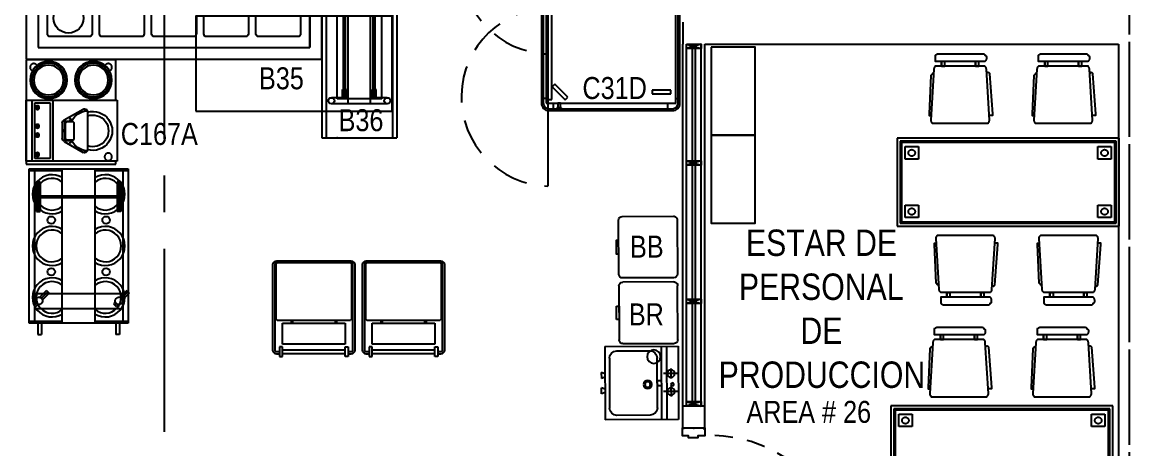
# Model space of a CAD drawing. Extents: x -28 to 149, y -33 to 76.
# Drawn here: x 39.03 to 46.62, y 19.55 to 22.46 of the extents above; entities that cross this region are included whole.
import ezdxf

# ---------------------------------------------------------------- set-up
doc = ezdxf.new("R2010")
doc.units = 0
for name, pattern in [('CENTER', [2, 1.25, -0.25, 0.25, -0.25]), ('DASHDOT', [1, 0.5, -0.25, 0, -0.25]), ('DASHDOT2', [12.7, 6.35, -3.175, 0, -3.175]), ('HIDDEN', [0.375, 0.25, -0.125]), ('HIDDEN2', [0.1875, 0.125, -0.0625])]:
    doc.linetypes.add(name, pattern=pattern)
for name, color, linetype in [('arq-ejes', 1, 'DASHDOT2'), ('arq-ejes-principales', 1, 'CENTER'), ('arq-equipamiento', 1, 'Continuous'), ('arq-hatch', 252, 'Continuous'), ('arq-mobiliario', 1, 'Continuous'), ('arq-paredes-liv', 3, 'Continuous'), ('arq-puertas', 2, 'Continuous'), ('arq-san', 1, 'Continuous'), ('arq-text-area', 3, 'Continuous'), ('arq-text-codigo', 1, 'Continuous'), ('arq-text-equipamiento', 2, 'Continuous'), ('arq-ventanas', 2, 'Continuous')]:
    doc.layers.add(name, color=color, linetype=linetype)
doc.layers.add('mv', color=191, linetype='Continuous', plot=False)
doc.styles.add('dape 2', font='ARIALN.TTF', dxfattribs={"height": 2.5})
doc.styles.add('SIM', font='SIMPLEX.SHX')

# ---------------------------------------------------------------- blocks, each defined once
blk = doc.blocks.new('C31D')
for p, q in [((-0.9445, 0.3821), (-0.9445, -0.3821)), ((-0.9318, 0.3821), (-0.9318, -0.3821)), ((-0.0286, 0.3821), (-0.9128, 0.3821)), ((-0.9128, 0.3821), (-0.9128, -0.3821)), ((-0.0508, 0.4329), (-0.8937, 0.4329)), ((-0.8398, 0.4202), (-0.8937, 0.4202)), ((-0.862, 0.4202), (-0.8683, 0.4202)), ((-0.862, 0.3821), (-0.862, 0.4202)), ((-0.8398, 0.4139), (-0.8398, 0.4234)), ((-0.8398, 0.4234), (-0.808, 0.4234)), ((-0.808, 0.4139), (-0.8398, 0.4139)), ((-0.8334, 0.3821), (-0.8334, 0.4139)), ((-0.8334, 0.4139), (-0.8144, 0.4139)), ((-0.8144, 0.3821), (-0.8334, 0.3821)), ((-0.8144, 0.4139), (-0.8144, 0.3821)), ((-0.808, 0.4234), (-0.808, 0.4139)), ((-0.0508, 0.4202), (-0.808, 0.4202)), ((-0.0826, 0.4202), (-0.0826, 0.3821)), ((-0.0826, 0.4202), (-0.0826, 0.4202)), ((-0.0292, 0.3902), (-0.0317, 0.414)), ((-0.0313, 0.4106), (-0.0212, 0.4117)), ((-0.0305, 0.4024), (-0.0124, 0.4043)), ((-0.0296, 0.3943), (-0.0195, 0.3953)), ((-0.0286, -0.3821), (-0.0286, 0.3821)), ((-0.0127, -0.3821), (-0.0127, 0.3821)), ((0, -0.3821), (0, 0.3821)), ((-0.9318, 0.3504), (-0.9128, 0.3504)), ((-0.8535, 0.3598), (-0.8714, 0.3418)), ((-0.8714, 0.3418), (-0.7816, 0.252)), ((-0.7637, 0.27), (-0.8535, 0.3598)), ((-0.0613, 0.3196), (-0.1883, 0.3196)), ((-0.1883, 0.3196), (-0.1883, 0.2942)), ((-0.0613, 0.2942), (-0.0613, 0.3196)), ((-0.0286, 0.3504), (-0.0127, 0.3504)), ((-0.8747, 0.2678), (-0.9001, 0.2678)), ((-0.9001, 0.2678), (-0.9001, -0.3567)), ((-0.8747, -0.3567), (-0.8747, 0.2678)), ((-0.7816, 0.252), (-0.7637, 0.27)), ((-0.1883, 0.2942), (-0.0613, 0.2942)), ((-0.8535, -0.252), (-0.8714, -0.27)), ((-0.8714, -0.27), (-0.7816, -0.3598)), ((-0.7637, -0.3418), (-0.8535, -0.252)), ((-0.0613, -0.2923), (-0.1883, -0.2923)), ((-0.1883, -0.2923), (-0.1883, -0.3177)), ((-0.0613, -0.3177), (-0.0613, -0.2923)), ((-0.9128, -0.3504), (-0.9318, -0.3504)), ((-0.9001, -0.3567), (-0.8747, -0.3567)), ((-0.9001, -0.3567), (-0.9001, -0.9473)), ((-0.7816, -0.3598), (-0.7637, -0.3418)), ((-0.1883, -0.3177), (-0.0613, -0.3177)), ((-0.0286, -0.3504), (-0.0127, -0.3504)), ((-0.9128, -0.3821), (-0.0286, -0.3821)), ((-0.8937, -0.4202), (-0.8398, -0.4202)), ((-0.8937, -0.4329), (-0.0508, -0.4329)), ((-0.862, -0.4202), (-0.862, -0.3821)), ((-0.808, -0.4139), (-0.8398, -0.4139)), ((-0.8398, -0.4139), (-0.8398, -0.4234)), ((-0.8398, -0.4234), (-0.808, -0.4234)), ((-0.8144, -0.3821), (-0.8334, -0.3821)), ((-0.8334, -0.3821), (-0.8334, -0.4139)), ((-0.8334, -0.4139), (-0.8144, -0.4139)), ((-0.8144, -0.4139), (-0.8144, -0.3821)), ((-0.808, -0.4234), (-0.808, -0.4139)), ((-0.808, -0.4202), (-0.0508, -0.4202)), ((-0.0826, -0.4202), (-0.0826, -0.3821))]:
    blk.add_line(p, q)
at = {"linetype": 'ByBlock'}
blk.add_line((-0.3779, 0.4329), (-0.4981, 0.4329), dxfattribs=at)
for centre, radius, start, end in [((-0.8937, 0.3821), 0.0508, 90, 180), ((-0.8937, 0.3821), 0.0381, 90, 180), ((-0.0491, 0.3553), 0.0447, 90.55829, 143.14798), ((-0.0508, 0.3821), 0.0508, 0, 90), ((-0.0508, 0.3821), 0.0381, 0, 90), ((-0.0419, 0.4009), 0.00768, 152.37204, 185.94581), ((-0.0419, 0.4009), 0.00768, 185.94581, 219.51957), ((-0.036, 0.3978), 0.0143, 127.9125, 152.37204), ((-0.0368, 0.4051), 0.0143, 219.51957, 243.97911), ((-0.0318, 0.3924), 0.0211, 110.4392, 127.9125), ((-0.0338, 0.4112), 0.0211, 243.97911, 261.45241), ((-0.0285, 0.3835), 0.0306, 95.94581, 110.4392), ((-0.0324, 0.4206), 0.0306, 261.45241, 275.94581), ((-0.8937, -0.3821), 0.0508, 180, 270), ((-0.8937, -0.3821), 0.0381, 180, 270), ((-0.0508, -0.3821), 0.0508, 270, 0), ((-0.0508, -0.3821), 0.0381, 270, 0)]:
    blk.add_arc(centre, radius, start, end)
at = {"linetype": 'HIDDEN'}
blk.add_arc((-0.8832, -0.3401), 0.6074, 89.19537, 268.40852, dxfattribs=at)
blk = doc.blocks.new('BB')
for points in [[(0.1842, 0), (-0.1842, 0)], [(-0.21, -0.0258), (-0.21, -0.3742)], [(0.21, -0.3742), (0.21, -0.0258)], [(-0.1842, -0.4), (0.1842, -0.4)]]:
    blk.add_lwpolyline(points)
blk.add_lwpolyline([(0.0452, -0.4), (0.0452, -0.4171), (-0.0452, -0.4171), (-0.0452, -0.4)], close=True)
for centre, start, end in [((0.1842, -0.0258), 0, 90), ((-0.1842, -0.0258), 90, 180), ((-0.1842, -0.3742), 180, 270), ((0.1842, -0.3742), 270, 0)]:
    blk.add_arc(centre, 0.0258, start, end)
blk = doc.blocks.new('BR')
for p, q in [((-0.21, -0.3742), (-0.21, -0.0258)), ((-0.1842, 0), (0.1842, 0)), ((0.21, -0.0258), (0.21, -0.3742)), ((0.1842, -0.4), (-0.1842, -0.4)), ((-0.0452, -0.4), (-0.0452, -0.4171)), ((0.0452, -0.4), (-0.0452, -0.4)), ((-0.0452, -0.4171), (0.0452, -0.4171)), ((0.0452, -0.4171), (0.0452, -0.4))]:
    blk.add_line(p, q)
for centre, start, end in [((-0.1842, -0.0258), 90, 180), ((0.1842, -0.0258), 0, 90), ((-0.1842, -0.3742), 180, 270), ((0.1842, -0.3742), 270, 0)]:
    blk.add_arc(centre, 0.0258, start, end)
blk = doc.blocks.new('B36')
for p, q in [((0, 4.8768), (0, 0)), ((0.5112, 4.8768), (0, 4.8768)), ((0.0286, 4.8768), (0.0286, 0)), ((0.4826, 4.8768), (0.4826, 0)), ((0.5112, 4.8768), (0.5112, 0)), ((0.1413, 4.6736), (0.3699, 4.6736)), ((0.1413, 4.6736), (0.1413, 4.6228)), ((0.3318, 4.699), (0.1794, 4.699)), ((0.3318, 4.699), (0.1794, 4.6228)), ((0.3318, 4.6228), (0.1794, 4.699)), ((0.1794, 4.699), (0.1794, 4.6228)), ((0.3318, 4.6228), (0.3318, 4.699)), ((0.3699, 4.6736), (0.3699, 4.6228)), ((0, 4.6228), (0.5112, 4.6228)), ((0.1413, 4.6228), (0.3699, 4.6228)), ((0.1032, 0.2667), (0.1032, 4.4577)), ((0.1032, 4.4577), (0.408, 4.4577)), ((0.1413, 4.3942), (0.1413, 4.445)), ((0.1413, 4.445), (0.1667, 4.445)), ((0.1476, 0.2911), (0.1476, 4.4323)), ((0.1603, 0.2911), (0.1603, 4.4323)), ((0.1667, 4.3942), (0.1667, 4.445)), ((0.3445, 4.3942), (0.3445, 4.445)), ((0.3445, 4.445), (0.3699, 4.445)), ((0.3508, 0.2911), (0.3508, 4.4323)), ((0.3635, 0.2911), (0.3635, 4.4323)), ((0.3699, 4.3942), (0.3699, 4.445)), ((0.408, 0.2667), (0.408, 4.4577)), ((0.1413, 4.3942), (0.1476, 4.3942)), ((0.1603, 4.3942), (0.1667, 4.3942)), ((0.3445, 4.3942), (0.3508, 4.3942)), ((0.3635, 4.3942), (0.3699, 4.3942)), ((0.2231, 4.2012), (0.2231, 3.8897)), ((0.2281, 4.2012), (0.2281, 3.8897)), ((0.2332, 4.2012), (0.2332, 3.8897)), ((0, 3.8608), (0.5112, 3.8608)), ((0.1794, 0.2334), (0.1794, 3.8608)), ((0.3318, 0.2334), (0.3318, 3.8608)), ((0, 3.5154), (0.5112, 3.5154)), ((0, 3.5128), (0.5112, 3.5128)), ((0, 3.5103), (0.5112, 3.5103)), ((0, 3.5077), (0.5112, 3.5077)), ((0, 3.5052), (0.5112, 3.5052)), ((0.0651, 2.967), (0.1794, 2.967)), ((0.3318, 2.967), (0.4461, 2.967)), ((0.0651, 2.9258), (0.1794, 2.9258)), ((0.3318, 2.9258), (0.4461, 2.9258)), ((0, 1.3741), (0.5112, 1.3741)), ((0, 1.3716), (0.5112, 1.3716)), ((0.5112, 1.3716), (0, 1.3716)), ((0, 1.3691), (0.5112, 1.3691)), ((0, 1.3665), (0.5112, 1.3665)), ((0, 1.364), (0.5112, 1.364)), ((0.0651, 1.2906), (0.1794, 1.2906)), ((0.0651, 1.2494), (0.1794, 1.2494)), ((0.3318, 1.2906), (0.4461, 1.2906)), ((0.3318, 1.2494), (0.4461, 1.2494)), ((0.1476, 0.3302), (0.1413, 0.3302)), ((0.1413, 0.2794), (0.1413, 0.3302)), ((0.1667, 0.3302), (0.1603, 0.3302)), ((0.1667, 0.2794), (0.1667, 0.3302)), ((0.3508, 0.3302), (0.3445, 0.3302)), ((0.3445, 0.2794), (0.3445, 0.3302)), ((0.3699, 0.3302), (0.3635, 0.3302)), ((0.3699, 0.2794), (0.3699, 0.3302)), ((0.1794, 0.2746), (0.0651, 0.2746)), ((0.4461, 0.2334), (0.0651, 0.2334)), ((0.408, 0.2667), (0.1032, 0.2667)), ((0.1667, 0.2794), (0.1413, 0.2794)), ((0.4461, 0.2746), (0.3318, 0.2746)), ((0.3699, 0.2794), (0.3445, 0.2794)), ((0, 0), (0.5112, 0))]:
    blk.add_line(p, q)
at = {"const_width": 0.00635}
for points in [[(0.5112, 4.8768), (0, 4.8768)], [(0, 4.8768), (0, 2.5908)], [(0.5112, 4.8768), (0.5112, 2.5908)], [(0.5112, 2.5908), (0, 2.5908)]]:
    blk.add_lwpolyline(points, dxfattribs=at)
for centre, radius in [((0.0143, 4.826), 0.0127), ((0.4969, 4.826), 0.0127), ((0.0651, 4.572), 0.0206), ((0.4461, 4.572), 0.0206), ((0.0651, 3.9116), 0.0206), ((0.4461, 3.9116), 0.0206), ((0.0143, 3.81), 0.0127), ((0.0651, 2.9464), 0.0206), ((0.4461, 2.9464), 0.0206), ((0.0143, 2.6416), 0.0127), ((0.4969, 2.6416), 0.0127), ((0.4969, 2.0828), 0.0127), ((0.0651, 1.27), 0.0206), ((0.4461, 1.27), 0.0206), ((0.0651, 0.254), 0.0206), ((0.4461, 0.254), 0.0206)]:
    blk.add_circle(centre, radius)
for centre, start, end in [((0.154, 4.4323), 0, 180), ((0.3572, 4.4323), 0, 180), ((0.154, 0.2911), 180, 0), ((0.3572, 0.2911), 180, 0)]:
    blk.add_arc(centre, 0.00635, start, end)
at = {"linetype": 'ByBlock'}
blk.add_point((0.1032, 0), dxfattribs=at)
blk.add_solid([(0.2516, 4.2012), (0.2047, 4.2012), (0.2281, 4.3418)])
at = {"style": 'SIM'}
for s, p in [('F.P.M.', (0.1701, 4.1104)), ('0 to 40 ', (0.2756, 4.1612))]:
    blk.add_text(s, height=0.04127, rotation=270, dxfattribs=at).set_placement(p)
blk = doc.blocks.new('B35dwg')
at = {"linetype": 'ByBlock'}
for p, q in [((0, -0.4102), (0, 0.4102)), ((0, 0.4102), (2.0142, 0.4102)), ((2.0142, 0.4102), (2.0142, -0.4102)), ((0.08, -0.3302), (0.08, 0.3302)), ((0.08, 0.3302), (1.9342, 0.3302)), ((1.9342, 0.3302), (1.9342, -0.3302)), ((1.9342, -0.3302), (0.08, -0.3302)), ((2.0142, -0.4102), (0, -0.4102))]:
    blk.add_line(p, q, dxfattribs=at)
for p, q in [((0.08, 0.3302), (1.9342, 0.3302)), ((0.08, -0.3302), (0.08, 0.3302)), ((1.9342, -0.3302), (1.9342, 0.3302)), ((0.1435, 0.2373), (0.1435, -0.2326)), ((0.4292, 0.2564), (0.1625, 0.2564)), ((0.4483, -0.2326), (0.4483, 0.2373)), ((0.4991, 0.2373), (0.4991, -0.2326)), ((0.7848, 0.2564), (0.5181, 0.2564)), ((0.8039, -0.2326), (0.8039, 0.2373)), ((0.8547, 0.2373), (0.8547, -0.2326)), ((1.1404, 0.2564), (0.8737, 0.2564)), ((1.1595, -0.2326), (1.1595, 0.2373)), ((1.2103, 0.2373), (1.2103, -0.2326)), ((1.496, 0.2564), (1.2293, 0.2564)), ((1.5151, -0.2326), (1.5151, 0.2373)), ((1.5659, 0.2373), (1.5659, -0.2326)), ((1.8516, 0.2564), (1.5849, 0.2564)), ((1.8707, -0.2326), (1.8707, 0.2373)), ((0.1625, -0.2516), (0.4292, -0.2516)), ((0.5181, -0.2516), (0.7848, -0.2516)), ((0.8737, -0.2516), (1.1404, -0.2516)), ((1.2293, -0.2516), (1.496, -0.2516)), ((1.5849, -0.2516), (1.8516, -0.2516)), ((0.08, -0.3302), (1.9342, -0.3302))]:
    blk.add_line(p, q)
for centre, start, end in [((0.1625, 0.2373), 90, 180), ((0.4292, 0.2373), 0, 90), ((0.5181, 0.2373), 90, 180), ((0.7848, 0.2373), 0, 90), ((0.8737, 0.2373), 90, 180), ((1.1404, 0.2373), 0, 90), ((1.2293, 0.2373), 90, 180), ((1.496, 0.2373), 0, 90), ((1.5849, 0.2373), 90, 180), ((1.8516, 0.2373), 0, 90), ((0.1625, -0.2326), 180, 270), ((0.4292, -0.2326), 270, 0), ((0.5181, -0.2326), 180, 270), ((0.7848, -0.2326), 270, 0), ((0.8737, -0.2326), 180, 270), ((1.1404, -0.2326), 270, 0), ((1.2293, -0.2326), 180, 270), ((1.496, -0.2326), 270, 0), ((1.5849, -0.2326), 180, 270), ((1.8516, -0.2326), 270, 0)]:
    blk.add_arc(centre, 0.019, start, end)
blk = doc.blocks.new('LAV.')
for p, q in [((-0.0206, 0.5), (0.4794, 0.5)), ((-0.0206, 0.5), (-0.0206, 0)), ((0.0594, 0.47), (0.3994, 0.47)), ((0.1656, 0.5), (0.1569, 0.5254)), ((0.1569, 0.5254), (0.1975, 0.5254)), ((0.1889, 0.5), (0.1975, 0.5254)), ((0.302, 0.5254), (0.2613, 0.5254)), ((0.27, 0.5), (0.2613, 0.5254)), ((0.2933, 0.5), (0.302, 0.5254)), ((0.4794, 0), (0.4794, 0.5)), ((0.0094, 0.42), (0.0094, 0.1943)), ((0.4494, 0.1943), (0.4494, 0.42)), ((0.4794, 0.1143), (-0.0206, 0.1143)), ((-0.0206, 0.081), (0.4794, 0.081)), ((0.0374, 0.1224), (0.0374, 0.1143)), ((0.3994, 0.1443), (0.0594, 0.1443)), ((0.0628, 0.1224), (0.0628, 0.1143)), ((0.1658, 0), (0.1658, 0.1016)), ((0.2128, 0.1381), (0.2128, 0.1143)), ((0.2461, 0.1381), (0.2461, 0.1143)), ((0.2883, 0), (0.2883, 0.1016)), ((0.1318, 0.0508), (0.1998, 0.0508)), ((0.2544, 0.0508), (0.3223, 0.0508)), ((-0.0206, 0), (0.4794, 0))]:
    blk.add_line(p, q)
for centre, radius in [((0.2397, 0.2097), 0.028), ((0.0501, 0.1667), 0.046), ((0.1658, 0.0508), 0.0254), ((0.2883, 0.0508), 0.0254), ((0.2397, 0.0416), 0.0102)]:
    blk.add_circle(centre, radius)
at = {"color": 251}
for radius in [0.0254, 0.0188]:
    blk.add_circle((0.2397, 0.2097), radius, dxfattribs=at)
for centre, radius, start, end in [((0.0594, 0.42), 0.05, 90, 180), ((0.3994, 0.42), 0.05, 0, 90), ((0.0594, 0.1943), 0.05, 180, 270), ((0.3994, 0.1943), 0.05, 270, 0), ((0.2294, 0.1195), 0.025, 48.2195, 131.7805)]:
    blk.add_arc(centre, radius, start, end)
blk = doc.blocks.new('C167A')
for p, q in [((0, 0.3556), (0.6096, 0.3556)), ((0, -0.3556), (0, 0.3556)), ((0.6191, 0.335), (0, 0.335)), ((0, 0.335), (0, -0.081)), ((0.04, 0.335), (0.04, -0.081)), ((0.1628, 0.3177), (0.0573, 0.3177)), ((0.0573, 0.3177), (0.0573, -0.0637)), ((0.1628, -0.0637), (0.1628, 0.3177)), ((0.1801, -0.081), (0.1801, 0.335)), ((0.6096, 0.356), (0.6096, 0.3353)), ((0.6096, 0.3556), (0.6096, 0.335)), ((0.6191, -0.081), (0.6191, 0.335)), ((0.258, 0.2006), (0.3881, 0.2749)), ((0.4166, -0.0024), (0.4166, 0.2584)), ((0.245, 0.0756), (0.245, 0.1784)), ((0.2609, 0.0676), (0.2609, 0.1885)), ((0.2672, 0.1948), (0.2985, 0.1948)), ((0.2582, 0.0533), (0.3883, -0.019)), ((0.2672, 0.0613), (0.2985, 0.0613)), ((0.2985, 0.0613), (0.2985, 0.0613)), ((0.0573, -0.0637), (0.1628, -0.0637)), ((0, -0.081), (0.6191, -0.081)), ((0.0508, -0.081), (0.0635, -0.081)), ((0.6096, -0.081), (0.6096, -0.3556)), ((0.6096, -0.3556), (0, -0.3556))]:
    blk.add_line(p, q)
at = {"color": 252, "const_width": 0.00794}
for points in [[(0.076, 0.2849, 1), (0.076, 0.2928, 1)], [(0.076, 0.1535, 1), (0.076, 0.1614, 1)], [(0.076, 0.0928, 1), (0.076, 0.1007, 1)], [(0.076, -0.0341, 1), (0.076, -0.0261, 1)]]:
    blk.add_lwpolyline(points, format="xyb", close=True, dxfattribs=at)
blk.add_lwpolyline([(0.2767, 0.1901), (0.3155, 0.1901, -0.414214), (0.3266, 0.1789), (0.3266, 0.0781, -0.414214), (0.3155, 0.067), (0.2767, 0.067, -0.414214), (0.2656, 0.0781), (0.2656, 0.1789, -0.414214)], format="xyb", close=True)
at = {"linetype": 'HIDDEN', "ltscale": 48}
for centre in [(0.5588, 0.3052), (0.0508, -0.3048), (0.5588, -0.3048)]:
    blk.add_circle(centre, 0.0254, dxfattribs=at)
for centre, radius in [((0.076, 0.2889), 0.0127), ((0.076, 0.2889), 0.00794), ((0.398, 0.2699), 0.00549), ((0.076, 0.1574), 0.0127), ((0.076, 0.1574), 0.00794), ((0.3003, 0.2036), 0.00549), ((0.076, 0.0968), 0.0127), ((0.076, 0.0968), 0.00794), ((0.2525, 0.127), 0.00549), ((0.3003, 0.0504), 0.00549), ((0.076, -0.0301), 0.0127), ((0.076, -0.0301), 0.00794), ((0.398, -0.0139), 0.00549), ((0.1524, -0.2183), 0.127), ((0.1524, -0.2183), 0.1143), ((0.1524, -0.2183), 0.1016), ((0.4572, -0.2183), 0.127), ((0.4572, -0.2183), 0.1143), ((0.4572, -0.2183), 0.1016)]:
    blk.add_circle(centre, radius)
for centre, radius, start, end in [((0.4233, 0.1389), 0.1259, 96.26849, 150.38678), ((0.3975, 0.2584), 0.019, 360, 119.74384), ((0.4102, 0.2577), 0.00635, 360, 96.26849), ((0.4526, 0.1285), 0.1333, 254.3503, 105.6497), ((0.4526, 0.1285), 0.1079, 250.53524, 109.46476), ((0.2704, 0.1784), 0.0254, 119.18324, 180), ((0.2672, 0.1885), 0.00635, 90, 180), ((0.3006, 0.2115), 0.0168, 262.51534, 321.86834), ((0.2704, 0.0756), 0.0254, 180, 241.48047), ((0.2672, 0.0676), 0.00635, 180, 270), ((0.3006, 0.0446), 0.0168, 38.13166, 97.48466), ((0.4233, 0.1172), 0.1259, 209.61322, 263.73151), ((0.3975, -0.0024), 0.019, 240.92687, 360), ((0.4102, -0.0016), 0.00635, 263.73151, 0)]:
    blk.add_arc(centre, radius, start, end)
blk = doc.blocks.new('DISP PLATOS')
for p, q in [((0, -1.0541), (0, 0)), ((0, 0), (0.6763, 0)), ((0.2264, -1.0541), (0.2264, 0)), ((0.4499, -1.0541), (0.4499, 0)), ((0.6763, 0), (0.6763, -1.0541)), ((0, -0.0127), (0.2264, -0.0127)), ((0.4499, -0.0127), (0.6763, -0.0127)), ((0.2264, -1.0414), (0, -1.0414)), ((0.6763, -1.0541), (0, -1.0541)), ((0.0587, -1.0541), (0.0587, -1.1303)), ((0.0841, -1.0541), (0.0841, -1.1303)), ((0.6763, -1.0414), (0.4499, -1.0414)), ((0.5921, -1.0541), (0.5921, -1.1303)), ((0.6175, -1.0541), (0.6175, -1.1303)), ((0.0587, -1.1303), (0.0841, -1.1303)), ((0.6175, -1.1303), (0.5921, -1.1303))]:
    blk.add_line(p, q)
at = {"linetype": 'HIDDEN', "ltscale": 48}
for p, q in [((0.0381, -1.0414), (0.0381, -0.0127)), ((0.6382, -0.0127), (0.6382, -1.0414)), ((0.0508, -0.0889), (0.0508, -0.2921)), ((0.0508, -0.0889), (0.0762, -0.0889)), ((0.0635, -0.0889), (0.0635, -0.2921)), ((0.0762, -0.0889), (0.0762, -0.2921)), ((0.6001, -0.0889), (0.6001, -0.2921)), ((0.6255, -0.0889), (0.6001, -0.0889)), ((0.6128, -0.0889), (0.6128, -0.2921)), ((0.6255, -0.0889), (0.6255, -0.2921)), ((0.0381, -0.1587), (0.0444, -0.1587)), ((0.0381, -0.2222), (0.0444, -0.2222)), ((0.0444, -0.2222), (0.0444, -0.1587)), ((0.0444, -0.1841), (0.0508, -0.1841)), ((0.0444, -0.1968), (0.0508, -0.1968)), ((0.0762, -0.1841), (0.6014, -0.1841)), ((0.0762, -0.1968), (0.6014, -0.1968)), ((0.6318, -0.1841), (0.6255, -0.1841)), ((0.6318, -0.1968), (0.6255, -0.1968)), ((0.6318, -0.2222), (0.6318, -0.1587)), ((0.6382, -0.1587), (0.6318, -0.1587)), ((0.6382, -0.2222), (0.6318, -0.2222)), ((0.0508, -0.2921), (0.0762, -0.2921)), ((0.6255, -0.2921), (0.6001, -0.2921)), ((0.1187, -0.8314), (0.0729, -0.8772)), ((0.1187, -0.8314), (0.1367, -0.8494)), ((0.6654, -0.8314), (0.6196, -0.8772)), ((0.6654, -0.8314), (0.6834, -0.8494)), ((0.0416, -0.9086), (0.0289, -0.9212)), ((0.0381, -0.8509), (0.6382, -0.8509)), ((0.1277, -0.8404), (0.0842, -0.8839)), ((0.1367, -0.8494), (0.0907, -0.8954)), ((0.5883, -0.9086), (0.5756, -0.9212)), ((0.6744, -0.8404), (0.6309, -0.8839)), ((0.6834, -0.8494), (0.6374, -0.8954)), ((0.0289, -0.9212), (0.0469, -0.9392)), ((0.0483, -0.9198), (0.0379, -0.9302)), ((0.0381, -0.9525), (0.6382, -0.9525)), ((0.0598, -0.9263), (0.0469, -0.9392)), ((0.5756, -0.9212), (0.5936, -0.9392)), ((0.595, -0.9198), (0.5846, -0.9302)), ((0.6065, -0.9263), (0.5936, -0.9392))]:
    blk.add_line(p, q, dxfattribs=at)
for centre in [(0.1513, -0.3505), (0.525, -0.3505), (0.1513, -0.7036), (0.525, -0.7036)]:
    blk.add_circle(centre, 0.0254)
for centre in [(0.066, -0.9017), (0.6128, -0.9017), (0.6128, -0.9017)]:
    blk.add_circle(centre, 0.0254, dxfattribs=at)
for centre, radius, start, end in [((0.1564, -0.174), 0.1333, 58.33176, 301.66824), ((0.1564, -0.174), 0.1079, 49.56918, 310.43082), ((0.5199, -0.174), 0.1333, 238.33176, 121.66824), ((0.5199, -0.174), 0.1079, 229.56918, 130.43082), ((0.1564, -0.527), 0.1333, 58.33176, 301.66824), ((0.1564, -0.527), 0.1079, 49.56918, 310.43082), ((0.5199, -0.527), 0.1333, 238.33176, 121.66824), ((0.5199, -0.527), 0.1079, 229.56918, 130.43082), ((0.1564, -0.8776), 0.1333, 58.33176, 301.66824), ((0.5199, -0.8776), 0.1333, 238.33176, 121.66824), ((0.1564, -0.8776), 0.1079, 49.56918, 310.43082), ((0.5199, -0.8776), 0.1079, 229.56918, 130.43082)]:
    blk.add_arc(centre, radius, start, end)
for centre, start, end in [((0.0381, -0.1905), 90, 270), ((0.6382, -0.1905), 270, 90)]:
    blk.add_arc(centre, 0.00635, start, end, dxfattribs=at)
blk = doc.blocks.new('05')
for p, q in [((-0.0468, 0.6255), (-0.0468, 0.0444)), ((-0.0325, 0.6347), (-0.0325, 0.0352)), ((-0.0303, 0.6347), (-0.0325, 0.6347)), ((-0.0183, 0.6366), (-0.0272, 0.6366)), ((-0.0254, 0.6294), (-0.0159, 0.639)), ((-0.0254, 0.6294), (-0.0254, 0.2564)), ((0.4897, 0.6509), (-0.0214, 0.6509)), ((0.4842, 0.639), (-0.0159, 0.639)), ((0.4842, 0.639), (0.4937, 0.6294)), ((0.4955, 0.6366), (0.4866, 0.6366)), ((0.4937, 0.2564), (0.4937, 0.6294)), ((0.4986, 0.6347), (0.5009, 0.6347)), ((0.5009, 0.0352), (0.5009, 0.6347)), ((0.5151, 0.0444), (0.5151, 0.6255)), ((-0.0254, 0.2564), (-0.0159, 0.2469)), ((-0.0159, 0.2469), (0.4842, 0.2469)), ((0.0206, 0.227), (0.0214, 0.2278)), ((0.0214, 0.2278), (0.4469, 0.2278)), ((0.0802, 0.2469), (0.0802, 0.2278)), ((0.0897, 0.2469), (0.0897, 0.2278)), ((0.3786, 0.2469), (0.3786, 0.2278)), ((0.3881, 0.2469), (0.3881, 0.2278)), ((0.4469, 0.2278), (0.4477, 0.227)), ((0.4937, 0.2564), (0.4842, 0.2469)), ((0.0206, 0.0841), (0.0206, 0.227)), ((0.4477, 0.227), (0.4477, 0.0841)), ((0.0206, 0.0841), (0.0214, 0.0833)), ((0.4469, 0.0833), (0.0214, 0.0833)), ((0.4469, 0.0833), (0.4477, 0.0841)), ((-0.0303, 0.0352), (-0.0325, 0.0352)), ((-0.0272, 0.0333), (0, 0.0333)), ((-0.0214, 0.019), (0, 0.019)), ((0, 0.0651), (0, 0)), ((0.0214, 0.0651), (0, 0.0651)), ((0, 0), (0.0214, 0)), ((0.0214, 0), (0.0214, 0.0651)), ((0.0214, 0.0452), (0.4469, 0.0452)), ((0.0214, 0.0198), (0.4469, 0.0198)), ((0.4469, 0), (0.4469, 0.0651)), ((0.4469, 0.0651), (0.4683, 0.0651)), ((0.4683, 0), (0.4469, 0)), ((0.4683, 0.0651), (0.4683, 0)), ((0.4683, 0.0333), (0.4955, 0.0333)), ((0.4683, 0.019), (0.4897, 0.019)), ((0.4986, 0.0352), (0.5009, 0.0352))]:
    blk.add_line(p, q)
for centre, radius, start, end in [((-0.0214, 0.6255), 0.0254, 90, 180), ((-0.0272, 0.6331), 0.00347, 90, 152.7499), ((0.4897, 0.6255), 0.0254, 0, 90), ((0.4955, 0.6331), 0.00347, 27.2501, 90), ((-0.0214, 0.0444), 0.0254, 180, 270), ((-0.0272, 0.0368), 0.00347, 207.2501, 270), ((0.4897, 0.0444), 0.0254, 270, 0), ((0.4955, 0.0368), 0.00347, 270, 332.7499)]:
    blk.add_arc(centre, radius, start, end)
blk = doc.blocks.new('DIV-V')
for p, q in [((0.0299, 0.04), (-0.0001, -0.06)), ((0.0299, -0.06), (-0.0001, 0.04))]:
    blk.add_line(p, q)
blk.add_lwpolyline([(0.0299, 0.04), (0.0299, -0.06), (-0.0001, -0.06), (-0.0001, 0.04)], close=True)
blk = doc.blocks.new('*U168')
for p, q in [((0, 0), (0, -0.6)), ((1.515, 0), (0, 0)), ((1.515, -0.6), (1.515, 0)), ((0.02, -0.02), (0.02, -0.58)), ((1.495, -0.02), (0.02, -0.02)), ((0.03, -0.03), (0.03, -0.57)), ((1.485, -0.03), (0.03, -0.03)), ((1.485, -0.57), (1.485, -0.03)), ((1.495, -0.58), (1.495, -0.02)), ((0, -0.6), (1.515, -0.6)), ((0.02, -0.58), (1.495, -0.58)), ((0.03, -0.57), (1.485, -0.57))]:
    blk.add_line(p, q)
at = {"linetype": 'HIDDEN'}
for p, q in [((0.0547, -0.1417), (0.0547, -0.0566)), ((0.0547, -0.0566), (0.145, -0.0566)), ((0.145, -0.0566), (0.145, -0.1417)), ((1.3697, -0.1417), (1.3697, -0.0566)), ((1.3697, -0.0566), (1.46, -0.0566)), ((1.46, -0.0566), (1.46, -0.1417)), ((0.145, -0.1417), (0.0547, -0.1417)), ((1.46, -0.1417), (1.3697, -0.1417)), ((0.0547, -0.5417), (0.0547, -0.4566)), ((0.0547, -0.4566), (0.145, -0.4566)), ((0.145, -0.4566), (0.145, -0.5417)), ((1.3697, -0.5417), (1.3697, -0.4566)), ((1.3697, -0.4566), (1.46, -0.4566)), ((1.46, -0.4566), (1.46, -0.5417)), ((0.145, -0.5417), (0.0547, -0.5417)), ((1.46, -0.5417), (1.3697, -0.5417))]:
    blk.add_line(p, q, dxfattribs=at)
for centre, major_axis, start_param, end_param in [((0.1, -0.1), (-0.0159, 0.0159), 3.141593, 9.424778), ((1.415, -0.1), (-0.0159, 0.0159), 3.141593, 9.424778), ((0.1, -0.5), (-0.0159, 0.0159), 3.141593, 9.424778), ((1.415, -0.5), (0.0159, 0.0159), 4.712389, 10.995574)]:
    blk.add_ellipse(centre, major_axis=major_axis, ratio=1, start_param=start_param, end_param=end_param, dxfattribs=at)
blk = doc.blocks.new('A$C55E1775E')
for p, q in [((-0.1316, 0.0842), (-0.1316, 0.0526)), ((-0.1105, 0.0842), (-0.1105, 0.0526)), ((0.1, 0.0842), (0.1, 0.0526)), ((0.1211, 0.0842), (0.1211, 0.0526))]:
    blk.add_line(p, q)
for points in [[(-0.1526, 0.0842), (-0.1737, 0.0842), (-0.1768, 0.0873), (-0.1784, 0.0891), (-0.1799, 0.0911), (-0.1812, 0.0933), (-0.1823, 0.0955), (-0.1831, 0.0979), (-0.1837, 0.1003), (-0.1841, 0.1028), (-0.1842, 0.1053), (-0.2053, 0.4526), (-0.2051, 0.4551), (-0.2048, 0.4576), (-0.2042, 0.46), (-0.2033, 0.4624), (-0.2023, 0.4646), (-0.201, 0.4667), (-0.1995, 0.4688), (-0.1978, 0.4706), (-0.1947, 0.4737), (-0.1737, 0.4737), (0.1737, 0.4737), (0.1842, 0.4737), (0.1873, 0.4706), (0.189, 0.4688), (0.1905, 0.4667), (0.1917, 0.4646), (0.1928, 0.4624), (0.1936, 0.46), (0.1943, 0.4576), (0.1946, 0.4551), (0.1947, 0.4526), (0.1737, 0.1053), (0.1736, 0.1028), (0.1732, 0.1003), (0.1726, 0.0979), (0.1717, 0.0955), (0.1707, 0.0933), (0.1694, 0.0911), (0.1679, 0.0891), (0.1662, 0.0873), (0.1632, 0.0842), (0.1526, 0.0842), (-0.1526, 0.0842)], [(-0.1316, 0.0526), (-0.1316, 0.0842), (-0.1105, 0.0842), (-0.1105, 0.0526)], [(0.1, 0.0526), (0.1, 0.0842), (0.1211, 0.0842), (0.1211, 0.0526)], [(-0.1737, 0.0316), (-0.1737, 0.0211), (-0.1737, 0.0105), (-0.1706, 0.0074), (-0.1687, 0.0058), (-0.1667, 0.0043), (-0.1646, 0.003), (-0.1623, 0.0019), (-0.16, 0.0011), (-0.1576, 0.0005), (-0.1551, 0.0001), (-0.1526, 0), (0.1526, 0), (0.1547, 0.0002), (0.1567, 0.0008), (0.1585, 0.0018), (0.1601, 0.0031), (0.1614, 0.0047), (0.1624, 0.0065), (0.163, 0.0085), (0.1632, 0.0105), (0.1652, 0.0107), (0.1672, 0.0113), (0.169, 0.0123), (0.1706, 0.0136), (0.1719, 0.0152), (0.1729, 0.017), (0.1735, 0.019), (0.1737, 0.0211), (0.1737, 0.0316), (0.1736, 0.0341), (0.1732, 0.0365), (0.1726, 0.039), (0.1717, 0.0413), (0.1707, 0.0436), (0.1694, 0.0457), (0.1679, 0.0477), (0.1662, 0.0495), (0.1632, 0.0526), (0.1526, 0.0526), (-0.1526, 0.0526), (-0.1737, 0.0526), (-0.1737, 0.0316)]]:
    blk.add_lwpolyline(points, close=True)
for points in [[(-0.186, 0.135), (-0.1873, 0.1338), (-0.1883, 0.133), (-0.1895, 0.1326), (-0.1908, 0.1325), (-0.192, 0.1328), (-0.1931, 0.1335), (-0.194, 0.1344), (-0.1945, 0.1356), (-0.1947, 0.1368), (-0.2053, 0.1474), (-0.2158, 0.4105), (-0.2158, 0.4211), (-0.2053, 0.4211), (-0.2033, 0.4211)], [(0.1755, 0.135), (0.1842, 0.1263), (0.1863, 0.1265), (0.1882, 0.1271), (0.1901, 0.1281), (0.1917, 0.1294), (0.193, 0.131), (0.1939, 0.1328), (0.1945, 0.1348), (0.1947, 0.1368), (0.2158, 0.4105), (0.2158, 0.4211), (0.2053, 0.4211), (0.1928, 0.4211)]]:
    blk.add_lwpolyline(points)
blk = doc.blocks.new('*U136')
for p, q in [((0.0552, -0.889), (0.006, -0.9085)), ((0.006, -1.0055), (0.006, -0.9085)), ((0.057, -0.8924), (0.016, -0.9169)), ((0.057, -0.8924), (0.0552, -0.889)), ((0.128, -0.8924), (0.1298, -0.889)), ((0.128, -0.8924), (0.169, -0.9169)), ((0.1298, -0.889), (0.179, -0.9085)), ((0.179, -1.0055), (0.179, -0.9085)), ((0.016, -0.9835), (0.016, -0.9169)), ((0.0506, -0.978), (0.016, -0.978)), ((0.0506, -0.978), (0.0575, -0.9855)), ((0.0575, -1.0155), (0.0575, -0.9805)), ((0.0625, -0.9805), (0.0575, -0.9805)), ((0.0625, -1.043), (0.0625, -0.953)), ((0.07, -0.953), (0.0625, -0.953)), ((0.115, -0.953), (0.1225, -0.953)), ((0.1225, -1.043), (0.1225, -0.953)), ((0.1225, -0.9805), (0.1275, -0.9805)), ((0.1344, -0.978), (0.1275, -0.9855)), ((0.1275, -1.0155), (0.1275, -0.9805)), ((0.1275, -0.9855), (0.167, -0.9855)), ((0.1344, -0.978), (0.169, -0.978)), ((0.169, -0.9835), (0.169, -0.9169)), ((0.0575, -1.0105), (0.011, -1.0105)), ((0.0625, -1.0155), (0.0575, -1.0155)), ((0.07, -1.043), (0.0625, -1.043)), ((0.115, -1.043), (0.1225, -1.043)), ((0.1225, -1.0155), (0.1275, -1.0155)), ((0.1275, -1.0105), (0.174, -1.0105))]:
    blk.add_line(p, q)
for points in [[(0.0073, 0.069), (0, 0.069), (0, 0.079), (0.05, 0.079), (0.05, 0.039), (0.065, 0.039), (0.065, -0.031), (0.05, -0.031), (0.05, -0.079), (0, -0.079), (0, -0.069), (0.01, -0.069)], [(1.0627, 0.069), (1.07, 0.069), (1.07, 0.079), (1.02, 0.079), (1.02, 0.039), (1.005, 0.039), (1.005, -0.031), (1.02, -0.031), (1.02, -0.079), (1.07, -0.079), (1.07, -0.069), (1.06, -0.069)], [(0.0513, -0.0953), (0.0513, -0.0453), (0.0613, -0.0453), (0.0613, -0.0953)], [(0.065, -0.109), (0.115, -0.109), (0.115, -0.099), (0.065, -0.099)]]:
    blk.add_lwpolyline(points)
for points in [[(0.115, -1.068), (0.07, -1.068), (0.07, -0.109), (0.115, -0.109)], [(0.0775, -0.154), (0.1075, -0.154), (0.1075, -0.114), (0.0775, -0.114)], [(0.1075, -0.159), (0.0775, -0.159), (0.0775, -1.018), (0.1075, -1.018)], [(0.0775, -1.023), (0.1075, -1.023), (0.1075, -1.063), (0.0775, -1.063)]]:
    blk.add_lwpolyline(points, close=True)
blk.add_circle((0.0563, -0.104), 0.01)
at = {"color": 251, "linetype": 'HIDDEN2'}
blk.add_arc((0.0563, -0.104), 0.964, 270, 0, dxfattribs=at)
for centre, radius, start, end in [((0.167, -0.9835), 0.002, 270, 0), ((0.011, -1.0055), 0.005, 180, 270), ((0.174, -1.0055), 0.005, 270, 0)]:
    blk.add_arc(centre, radius, start, end)
at = {"layer": 'mv'}
for p in [(0, 0), (1.07, 0)]:
    blk.add_point(p, dxfattribs=at)

msp = doc.modelspace()

# ---------------------------------------------------------------- hatches: boundary and pattern name
at = {"layer": 'arq-hatch'}
h = msp.add_hatch(dxfattribs=at)
h.set_pattern_fill('LINE', color=8, scale=0.02, angle=45, style=0)
h.set_pattern_definition([(45, (56.22398, 4.97406), (-0.04490128, 0.04490128), [])])
h.paths.add_polyline_path([(56.306, 6.62), (56.176, 6.67), (56.176, 4.4481), (56.306, 4.4966)])
h.paths.add_polyline_path([(56.3053, 4.0878), (56.176, 4.1375), (56.176, 3.9938), (56.0849, 3.9938), (56.1349, 3.8639), (56.3049, 3.8639)])
h.paths.add_polyline_path([(55.7735, 3.9938), (53.9322, 3.9938), (53.9322, 3.8638), (54.1448, 3.8638), (55.1734, 3.8638), (55.7249, 3.8638)])
h.paths.add_polyline_path([(53.9322, 3.9938), (53.8322, 3.9938), (53.8322, 3.8638), (53.9322, 3.8638)])
h.paths.add_polyline_path([(53.8322, 3.9938), (53.5432, 3.9938), (53.5932, 3.8638), (53.8322, 3.8638)])
h.paths.add_polyline_path([(-0.1776, 4.5303), (-0.3076, 4.4803), (-0.3076, 4.2812), (-0.1776, 4.2812)])
h.paths.add_polyline_path([(-0.1776, 4.2812), (-0.3076, 4.2812), (-0.3076, 4.1562), (-0.1776, 4.1562)])
h.paths.add_polyline_path([(0, 4.0803), (-0.1776, 4.0803), (-0.1776, 4.1562), (-0.3076, 4.1562), (-0.3076, 3.9503), (0, 3.9503)])
h.paths.add_polyline_path([(0.2724, 4.0803), (0, 4.0803), (0, 3.9503), (0.2224, 3.9503)])
h.paths.add_polyline_path([(10.3138, 5.6199), (8.2571, 5.6238), (8.2772, 5.57), (8.7716, 5.57), (9.8002, 5.57), (10.2946, 5.57)])
h.paths.add_polyline_path([(10.3446, 5.7), (8.2287, 5.7), (8.2571, 5.6238), (10.3138, 5.6199)])
h.paths.add_polyline_path([(12.7719, 5.7), (10.656, 5.7), (10.6862, 5.6192), (12.7393, 5.6153)])
h.paths.add_polyline_path([(12.7393, 5.6153), (10.6862, 5.6192), (10.7046, 5.57), (11.199, 5.57), (12.2275, 5.57), (12.2275, 5.5701), (12.7219, 5.5701)])
h.paths.add_polyline_path([(13.1, 5.7), (13.0833, 5.7), (13.1, 5.6552)])
h.paths.add_polyline_path([(56.306, 8.6376), (56.1754, 8.6878), (56.1754, 8.1159), (56.1754, 8.0999), (56.1754, 8.05), (56.306, 8.05)])
h.paths.add_polyline_path([(56.306, 8.05), (56.1754, 8.05), (56.1754, 7.2312), (56, 7.2312), (56.175, 7.2256), (56, 7.22), (56.175, 7.22), (56.175, 6.981), (56.306, 7.03)])
h.paths.add_polyline_path([(49.6461, 35.08), (48.5573, 35.08), (48.5087, 34.95), (49.6461, 34.95)])
h.paths.add_polyline_path([(50.5797, 35.08), (49.6461, 35.08), (49.6461, 34.95), (50.6297, 34.95)])
h.paths.add_polyline_path([(51.0789, 35.08), (50.9883, 35.08), (50.9397, 34.95), (51.0789, 34.95)])
h.paths.add_polyline_path([(51.2289, 35.08), (51.0789, 35.08), (51.0789, 34.95), (51.2289, 34.95)])
h.paths.add_polyline_path([(53.0056, 35.08), (51.2289, 35.08), (51.2289, 34.95), (53.0556, 34.95)])
h.paths.add_polyline_path([(20.5106, 35.08), (20, 35.08), (20, 34.9502), (20.5106, 34.9502)])
h.paths.add_polyline_path([(20, 35.08), (19.482, 35.08), (19.482, 34.9502), (20, 34.9502)])
h.paths.add_polyline_path([(42.086, 35.08), (41.0575, 35.08), (41.0575, 34.95), (42.086, 34.95)])
h.paths.add_polyline_path([(41.0575, 35.08), (40.563, 35.08), (40.513, 34.95), (41.0575, 34.95)])
h.paths.add_polyline_path([(42.5804, 35.08), (42.086, 35.08), (42.086, 34.95), (42.629, 34.95)])
edge = h.paths.add_edge_path()
edge.add_line((34.5796, 35.08), (34.4, 35.08))
edge.add_arc((34.4, 34.98), 0.1, 90, 179.99998)
edge.add_line((34.3, 34.98), (34.3, 34.95))
edge.add_line((34.3, 34.95), (34.6282, 34.95))
edge.add_line((34.6282, 34.95), (34.5796, 35.08))
h.paths.add_polyline_path([(37.0056, 35.08), (34.9882, 35.08), (34.9382, 34.95), (37.0541, 34.95)])
h.paths.add_polyline_path([(39.4373, 35.08), (37.4141, 35.08), (37.3641, 34.95), (39.4858, 34.95)])
h.paths.add_polyline_path([(18.573, 35.0802), (17.3999, 35.0802), (17.3999, 34.9502), (18.6216, 34.9502)])
h.paths.add_polyline_path([(19.482, 35.08), (18.9876, 35.08), (18.9391, 34.9502), (19.482, 34.9502)])
h.paths.add_polyline_path([(20.9731, 35.08), (20.5106, 35.08), (20.5106, 34.9502), (20.9731, 34.9502)])
h.paths.add_polyline_path([(8.5108, 34.95), (8.5594, 35.08), (10.5792, 35.08), (10.6292, 34.95)])
edge = h.paths.add_edge_path()
edge.add_line((10.9417, 34.95), (10.9903, 35.08))
edge.add_line((10.9903, 35.08), (13.0077, 35.08))
edge.add_line((13.0077, 35.08), (13.0327, 35.015))
edge.add_line((13.0327, 35.015), (13.0577, 34.95))
edge.add_line((13.0577, 34.95), (10.9417, 34.95))

# ---------------------------------------------------------------- linework, layer by layer
at = {"layer": 'arq-ejes', "linetype": 'DASHDOT', "ltscale": 0.6}
for p in [(46.583, 18.425), (46.583, 16.175)]:
    msp.add_line(p, (46.583, 27.3725), dxfattribs=at)
at = {"layer": 'arq-ejes-principales'}
msp.add_line((40, 36.9128), (40, -2.6791), dxfattribs=at)
at = {"layer": 'arq-equipamiento'}
msp.add_circle((39.3471, 22.4848), 0.1016, dxfattribs=at)
at = {"layer": 'arq-mobiliario', "linetype": 'ByBlock'}
msp.add_lwpolyline([(40.2152, 21.85), (41.5552, 21.85), (41.5552, 22.5), (40.2152, 22.5)], close=True, dxfattribs=at)
at = {"layer": 'arq-mobiliario', "color": 253}
for points in [[(43.7291, 22.288), (43.7291, 21.688), (44.0291, 21.688), (44.0291, 22.288)], [(43.7291, 21.688), (43.7291, 21.088), (44.0291, 21.088), (44.0291, 21.688)]]:
    msp.add_lwpolyline(points, close=True, dxfattribs=at)
at = {"layer": 'arq-paredes-liv'}
for p, q in [((43.5368, 22.4575), (43.5368, 22.3075)), ((43.5368, 19.69), (43.5368, 22.3075)), ((43.6868, 19.69), (43.6868, 22.3075)), ((43.6868, 22.3075), (46.508, 22.3075)), ((46.508, 22.3075), (46.508, 18.62)), ((43.6867, 19.84), (43.5367, 19.84)), ((43.6868, 19.69), (43.5368, 19.69))]:
    msp.add_line(p, q, dxfattribs=at)
at = {"layer": 'arq-ventanas', "color": 1}
for p, q in [((43.5618, 19.84), (43.5618, 22.3075)), ((43.6018, 21.513), (43.6018, 22.2775)), ((43.6218, 21.513), (43.6218, 22.2775)), ((43.6618, 19.84), (43.6618, 22.3075)), ((43.6018, 20.5687), (43.6018, 21.483)), ((43.6218, 20.5687), (43.6218, 21.483)), ((43.6018, 19.87), (43.6018, 20.5387)), ((43.6218, 19.87), (43.6218, 20.5387))]:
    msp.add_line(p, q, dxfattribs=at)

# ---------------------------------------------------------------- block references
at = {"layer": 'arq-equipamiento'}
for name, p in [('B36', (41.075, 21.6685)), ('C31D', (43.5167, 23.1883)), ('C31D', (43.5167, 22.2877)), ('DISP PLATOS', (39.0783, 21.4586)), ('05', (40.786, 20.1778)), ('05', (41.3972, 20.1778))]:
    msp.add_blockref(name, p, dxfattribs=at)
at = {"layer": 'arq-equipamiento', "xscale": -1}
for name, p, rotation in [('B35dwg', (39.0593, 22.616), 180), ('C167A', (39.0593, 21.8451), 180), ('BB', (43.4988, 20.9245), 270.2070388850435), ('BR', (43.5018, 20.4766), 270.2070388850435)]:
    msp.add_blockref(name, p, dxfattribs=dict(at, rotation=rotation))
at = {"layer": 'arq-mobiliario', "xscale": -1, "rotation": 180}
for p in [(45.4329, 22.2426), (46.1356, 22.2426), (45.4256, 20.3773), (46.1282, 20.3773)]:
    msp.add_blockref('A$C55E1775E', p, dxfattribs=at)
at = {"layer": 'arq-mobiliario'}
for name, p in [('*U168', (44.9975, 21.6664)), ('A$C55E1775E', (45.4688, 20.5305)), ('A$C55E1775E', (46.1715, 20.5305)), ('*U168', (44.9543, 19.8414))]:
    msp.add_blockref(name, p, dxfattribs=at)
at = {"layer": 'arq-puertas', "color": 253, "rotation": 90}
msp.add_blockref('*U136', (43.6108, 18.62), dxfattribs=at)
at = {"layer": 'arq-san', "xscale": -1, "rotation": 90.2070388850435}
msp.add_blockref('LAV.', (43.5055, 20.2271), dxfattribs=at)
at = {"layer": 'arq-ventanas', "color": 1, "rotation": 89.99978954134225}
for p in [(43.6018, 22.2775), (43.6018, 21.483), (43.6018, 20.5388)]:
    msp.add_blockref('DIV-V', p, dxfattribs=at)
at = {"layer": 'arq-ventanas', "rotation": 89.99978954134225}
msp.add_blockref('DIV-V', (43.6018, 19.8401), dxfattribs=at)

# ---------------------------------------------------------------- texts
at = {"layer": 'arq-text-area', "insert": (43.64, 21.0437), "char_height": 0.18, "width": 1.657057, "attachment_point": 1, "style": 'dape 2'}
msp.add_mtext('\\pi0.32671;ESTAR DE \\P\\pi0.27889;PERSONAL\\P\\pi0.69862;DE \\P\\pi0.1407;PRODUCCION', dxfattribs=at)
at = {"layer": 'arq-text-codigo', "style": 'dape 2'}
msp.add_text('AREA # 26', height=0.15, dxfattribs=at).set_placement((43.9704, 19.7252))
at = {"layer": 'arq-text-equipamiento', "char_height": 0.15, "attachment_point": 1, "style": 'dape 2'}
for s, insert, width in [('B35', (40.6462, 22.1504), 0.332397), ('{\\C256;C31D}', (42.852, 22.0839), 1.30113), ('{\\C256;B36}', (41.189, 21.8645), 1.30113), ('C167A', (39.7037, 21.7706), 0.552636)]:
    msp.add_mtext(s, dxfattribs=dict(at, insert=insert, width=width))
at = {"layer": 'arq-text-equipamiento', "char_height": 0.15, "width": 0.263578, "attachment_point": 3, "rotation": 0.20704, "style": 'dape 2'}
for s, insert in [('BB', (43.4051, 21.0023)), ('BR', (43.4067, 20.5403))]:
    msp.add_mtext(s, dxfattribs=dict(at, insert=insert))

doc.saveas('drawing.dxf')
